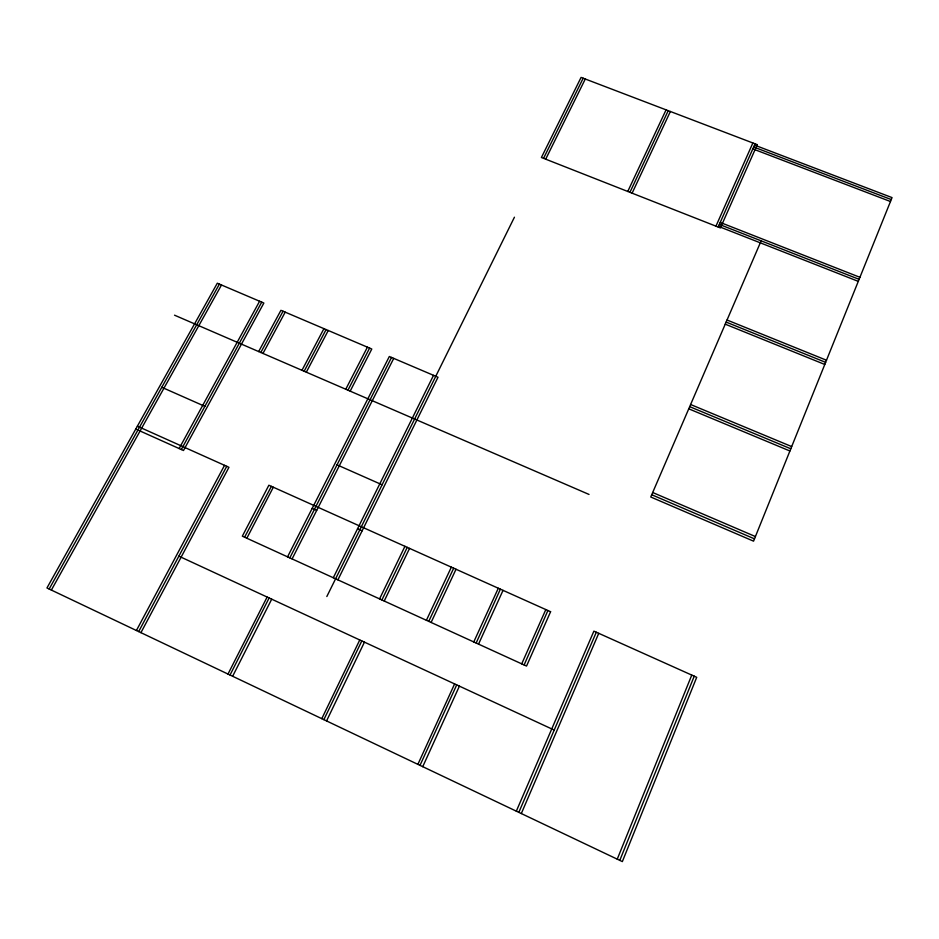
<?xml version="1.0" encoding="UTF-8"?>
<svg xmlns="http://www.w3.org/2000/svg" width="939" height="939" viewBox="0 0 939 939"><rect width="100%" height="100%" fill="white"/><g stroke="black" fill="none" stroke-linecap="round" stroke-linejoin="round"><path stroke-width="1.41" d="M617.24 859.162L691.761 675.094M619.787 860.382L694.238 676.197L693.616 675.927M518.821 812.364L596.3 632.229L593.882 631.149L516.321 811.179M521.309 813.55L598.73 633.32M761.153 240.842L650.75 497.001L753.559 541.157L892.05 197.601L754.498 145.076M521.72 663.861L545.817 609.564M715.952 226.158L752.867 142.974M524.126 664.965L547.907 610.503M718.182 227.038L755.062 143.808M476.155 643.039L500.37 589.164M422.738 766.67L459.406 686.151M478.538 644.131L503.034 590.361M417.878 764.358L454.605 683.921M473.772 641.947L498.304 588.237M431.107 622.451L456.025 569.245M632.123 193.176L670.376 111.483M426.4 620.303L451.354 567.156M627.757 191.462L666.08 109.851M428.747 621.372L453.69 568.201M629.94 192.319L668.228 110.661M321.795 718.664L359.754 639.975M379.567 598.906L404.944 546.31M381.903 599.962L407.244 547.355M326.549 720.929L364.449 642.147M384.227 601.03L409.557 548.388M326.831 596.523L514.431 217.214M543.552 158.327L583.178 78.207M337.899 579.856L438.008 377.243L389.333 356.503L287.557 556.85M545.688 159.172L585.29 79.005M333.298 577.755L433.525 375.33M289.822 557.883L391.528 357.442M232.637 676.268L271.7 599.176M292.099 558.928L393.734 358.381M228.001 674.061L267.122 597.051M347.97 390.19L369.602 348.099M350.177 391.152L371.785 349.026L280.925 310.328L258.659 351.573M345.763 389.239L367.407 347.172M244.586 537.214L271.383 486.355M246.84 538.235L273.331 487.224M304.154 371.245L326.091 329.566M306.325 372.184L328.263 330.493M301.971 370.306L323.932 328.65M138.679 631.583L226.745 466.307M140.932 632.651L228.952 467.305L137.376 426.189M136.413 630.503L224.55 465.321M260.807 352.501L283.062 311.232M262.967 353.44L285.21 312.147M181.309 449.535L261.723 302.147M179.126 448.549L259.598 301.243M49.157 589.011L219.397 284.118M51.363 590.068L221.498 285.01M753.653 146.977L891.264 199.561M752.82 148.878L890.477 201.521M720.225 222.437L859.924 277.31M719.344 224.409L859.103 279.341M718.476 226.381L858.281 281.371M727.032 320.023L826.496 360.236M726.14 322.089L825.639 362.348M725.237 324.166L824.782 364.461M690.611 404.509L791.683 446.577M689.684 406.657L790.791 448.783M688.756 408.817L789.91 450.99M652.687 492.506L755.414 536.556M651.713 494.747L754.486 538.857M174.537 315.187L589.023 494.442M161.79 387.291L204.866 406.352M337.031 464.84L382.091 484.782M596.3 632.229L696.715 677.312L622.346 861.591L46.95 587.967L217.296 283.214L263.859 303.051L183.492 450.509L135.768 429.064M312.182 508.351L316.701 510.382M357.548 528.739L362.149 530.805M178.868 556.158L554.221 730.072M269.129 597.979L230.032 675.024M361.808 640.926L323.873 719.65M456.706 684.895L420.003 765.367M550.594 611.712L526.544 666.068L242.332 536.181L268.871 485.228L550.594 611.712M757.257 144.653L720.413 227.919L541.416 157.494L581.077 77.409L757.257 144.653"/></g></svg>
